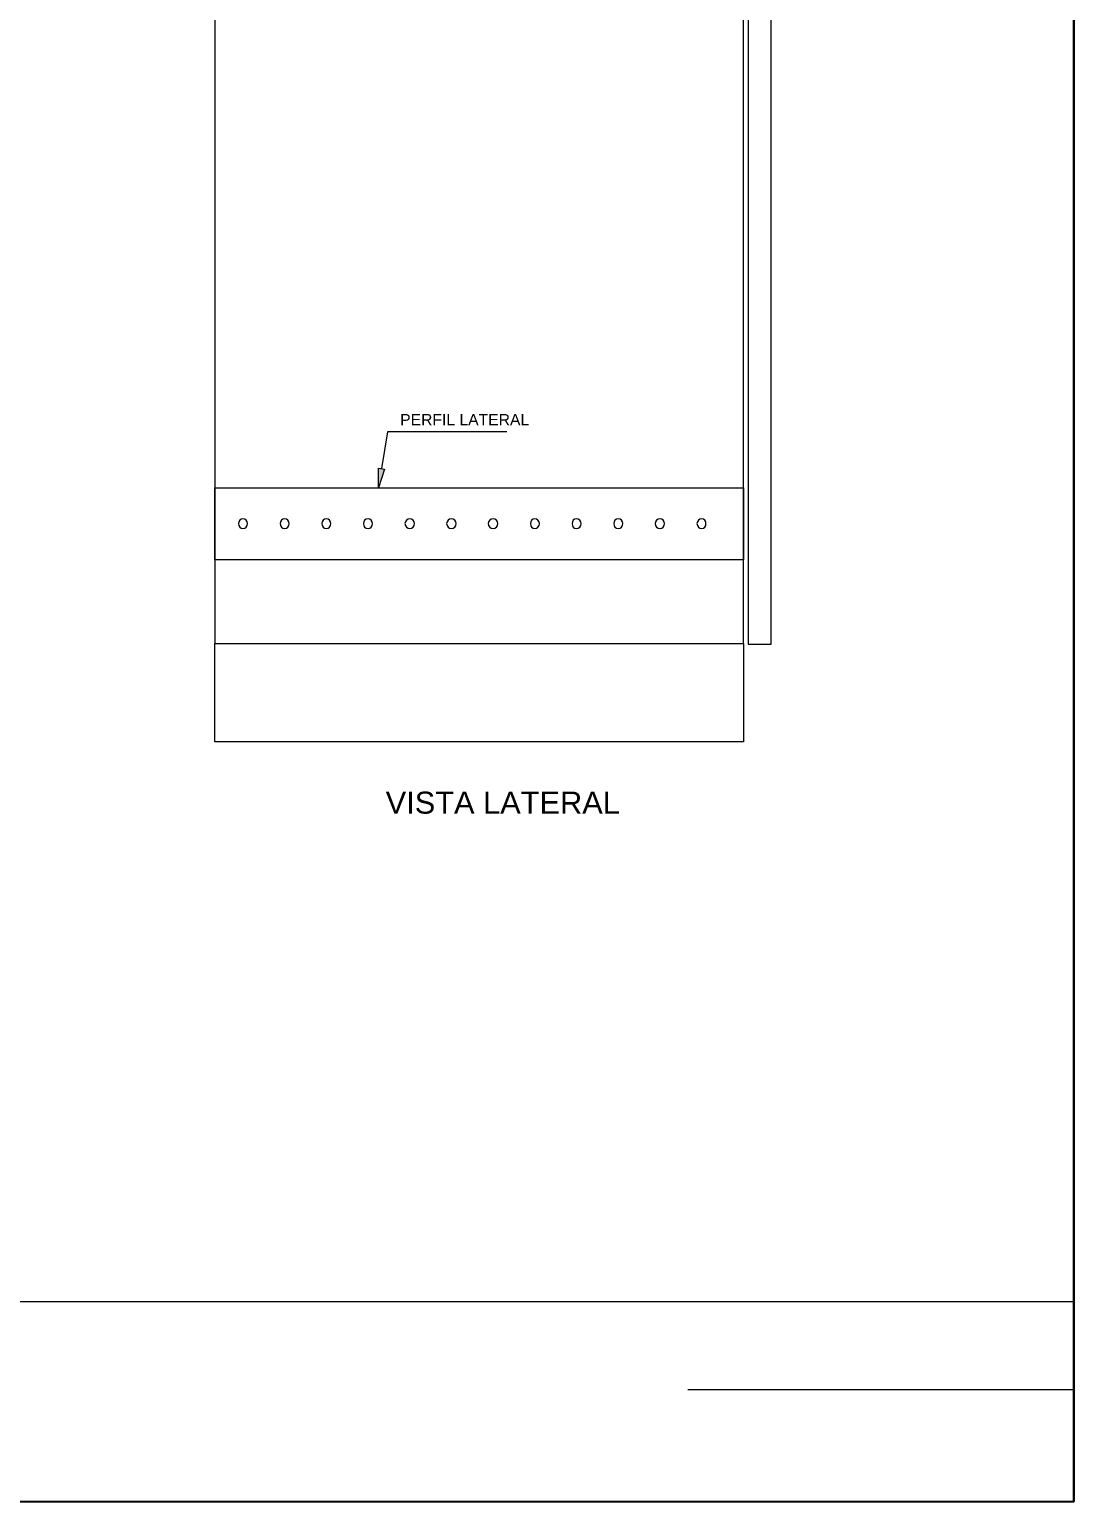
# Model space of a CAD drawing. Header units: millimetres. Extents: x 1004 to 59588, y 686 to 38112.
# Drawn here: x 28445 to 29464, y 5869 to 7305 of the extents above; entities that cross this region are included whole.
import ezdxf

# ---------------------------------------------------------------- set-up
doc = ezdxf.new("R2010")
doc.units = ezdxf.units.MM
doc.layers.add('PDF10_Geometry', color=7, linetype='Continuous')
doc.layers.add('PDF10_Text', color=7, linetype='Continuous')
doc.styles.add('PDF Arial', font='arial.ttf')

msp = doc.modelspace()

# ---------------------------------------------------------------- hatches: boundary and pattern name
at = {"layer": 'PDF10_Geometry', "transparency": 33554559}
msp.add_hatch(color=256, dxfattribs=at).paths.add_polyline_path([(28791.34, 6875.61), (28785.46, 6857.37), (28785.46, 6876.78), (28785.46, 6876.78)])

# ---------------------------------------------------------------- linework, layer by layer
at = {"layer": 'PDF10_Geometry', "lineweight": 25}
for points in [[(29463.69, 8784.43), (25448.99, 8784.43), (25448.99, 5868.55), (29463.69, 5868.55)], [(29463.69, 5868.55), (29463.69, 8784.43)]]:
    msp.add_lwpolyline(points, close=True, dxfattribs=at)
at = {"layer": 'PDF10_Geometry', "lineweight": 0}
for points in [[(29141.34, 8520.31), (28626.05, 8520.31), (28626.05, 6705.61), (29141.34, 6705.61)], [(29168.4, 8520.31), (29146.05, 8520.31), (29146.05, 6705.02), (29168.4, 6705.02)], [(28791.34, 6875.61), (28785.46, 6857.37), (28785.46, 6876.78)], [(28626.05, 6787.37), (28626.05, 6857.37), (29141.34, 6857.37), (29141.34, 6787.37)], [(29141.34, 6609.73), (28626.05, 6609.73), (28626.05, 6705.61), (29141.34, 6705.61)]]:
    msp.add_lwpolyline(points, close=True, dxfattribs=at)
msp.add_lwpolyline([(28910.75, 6912.08), (28794.28, 6912.08), (28788.4, 6876.2)], dxfattribs=at)
at = {"layer": 'PDF10_Geometry', "lineweight": 9}
for points in [[(25448.99, 6063.84), (29464.28, 6063.84)], [(29087.22, 5977.96), (29462.52, 5977.96)]]:
    msp.add_lwpolyline(points, dxfattribs=at)
at = {"layer": 'PDF10_Geometry', "lineweight": 25}
msp.add_lwpolyline([(25448.99, 5868.55), (29463.69, 5868.55)], dxfattribs=at)
msp.add_lwpolyline([(25448.99, 5868.55), (29463.69, 5868.55)], dxfattribs=at)
at = {"layer": 'PDF10_Geometry', "lineweight": 0}
for points in [[(28653.1, 6827.37), (28650.75, 6827.37), (28648.99, 6825.02), (28648.99, 6822.67)], [(28648.99, 6822.67), (28648.99, 6819.73), (28650.75, 6817.96), (28653.1, 6817.96)], [(28657.81, 6822.67), (28657.81, 6825.02), (28656.05, 6827.37), (28653.1, 6827.37)], [(28653.1, 6817.96), (28656.05, 6817.96), (28657.81, 6819.73), (28657.81, 6822.67)], [(28693.69, 6827.37), (28691.34, 6827.37), (28689.58, 6825.02), (28689.58, 6822.67)], [(28689.58, 6822.67), (28689.58, 6819.73), (28691.34, 6817.96), (28693.69, 6817.96)], [(28698.4, 6822.67), (28698.4, 6825.02), (28696.63, 6827.37), (28693.69, 6827.37)], [(28693.69, 6817.96), (28696.63, 6817.96), (28698.4, 6819.73), (28698.4, 6822.67)], [(28734.87, 6827.37), (28731.93, 6827.37), (28730.16, 6825.02), (28730.16, 6822.67)], [(28730.16, 6822.67), (28730.16, 6819.73), (28731.93, 6817.96), (28734.87, 6817.96)], [(28738.99, 6822.67), (28738.99, 6825.02), (28737.22, 6827.37), (28734.87, 6827.37)], [(28734.87, 6817.96), (28737.22, 6817.96), (28738.99, 6819.73), (28738.99, 6822.67)], [(28775.46, 6827.37), (28772.52, 6827.37), (28770.75, 6825.02), (28770.75, 6822.67)], [(28770.75, 6822.67), (28770.75, 6819.73), (28772.52, 6817.96), (28775.46, 6817.96)], [(28779.58, 6822.67), (28779.58, 6825.02), (28777.81, 6827.37), (28775.46, 6827.37)], [(28775.46, 6817.96), (28777.81, 6817.96), (28779.58, 6819.73), (28779.58, 6822.67)], [(28816.05, 6827.37), (28813.69, 6827.37), (28811.34, 6825.02), (28811.34, 6822.67)], [(28811.34, 6822.67), (28811.34, 6819.73), (28813.69, 6817.96), (28816.05, 6817.96)], [(28820.75, 6822.67), (28820.75, 6825.02), (28818.4, 6827.37), (28816.05, 6827.37)], [(28816.05, 6817.96), (28818.4, 6817.96), (28820.75, 6819.73), (28820.75, 6822.67)], [(28856.63, 6827.37), (28854.28, 6827.37), (28851.93, 6825.02), (28851.93, 6822.67)], [(28851.93, 6822.67), (28851.93, 6819.73), (28854.28, 6817.96), (28856.63, 6817.96)], [(28861.34, 6822.67), (28861.34, 6825.02), (28858.99, 6827.37), (28856.63, 6827.37)], [(28856.63, 6817.96), (28858.99, 6817.96), (28861.34, 6819.73), (28861.34, 6822.67)], [(28897.22, 6827.37), (28894.87, 6827.37), (28892.52, 6825.02), (28892.52, 6822.67)], [(28892.52, 6822.67), (28892.52, 6819.73), (28894.87, 6817.96), (28897.22, 6817.96)], [(28901.93, 6822.67), (28901.93, 6825.02), (28899.58, 6827.37), (28897.22, 6827.37)], [(28897.22, 6817.96), (28899.58, 6817.96), (28901.93, 6819.73), (28901.93, 6822.67)], [(28937.81, 6827.37), (28935.46, 6827.37), (28933.69, 6825.02), (28933.69, 6822.67)], [(28933.69, 6822.67), (28933.69, 6819.73), (28935.46, 6817.96), (28937.81, 6817.96)], [(28942.52, 6822.67), (28942.52, 6825.02), (28940.16, 6827.37), (28937.81, 6827.37)], [(28937.81, 6817.96), (28940.16, 6817.96), (28942.52, 6819.73), (28942.52, 6822.67)], [(28978.4, 6827.37), (28976.05, 6827.37), (28974.28, 6825.02), (28974.28, 6822.67)], [(28974.28, 6822.67), (28974.28, 6819.73), (28976.05, 6817.96), (28978.4, 6817.96)], [(28983.1, 6822.67), (28983.1, 6825.02), (28981.34, 6827.37), (28978.4, 6827.37)], [(28978.4, 6817.96), (28981.34, 6817.96), (28983.1, 6819.73), (28983.1, 6822.67)], [(29019.58, 6827.37), (29016.63, 6827.37), (29014.87, 6825.02), (29014.87, 6822.67)], [(29014.87, 6822.67), (29014.87, 6819.73), (29016.63, 6817.96), (29019.58, 6817.96)], [(29023.69, 6822.67), (29023.69, 6825.02), (29021.93, 6827.37), (29019.58, 6827.37)], [(29019.58, 6817.96), (29021.93, 6817.96), (29023.69, 6819.73), (29023.69, 6822.67)], [(29060.16, 6827.37), (29057.22, 6827.37), (29055.46, 6825.02), (29055.46, 6822.67)], [(29055.46, 6822.67), (29055.46, 6819.73), (29057.22, 6817.96), (29060.16, 6817.96)], [(29064.28, 6822.67), (29064.28, 6825.02), (29062.52, 6827.37), (29060.16, 6827.37)], [(29060.16, 6817.96), (29062.52, 6817.96), (29064.28, 6819.73), (29064.28, 6822.67)], [(29100.75, 6827.37), (29098.4, 6827.37), (29096.05, 6825.02), (29096.05, 6822.67)], [(29100.75, 6827.37), (29098.4, 6827.37), (29096.05, 6825.02), (29096.05, 6822.67)], [(29096.05, 6822.67), (29096.05, 6819.73), (29098.4, 6817.96), (29100.75, 6817.96)], [(29096.05, 6822.67), (29096.05, 6819.73), (29098.4, 6817.96), (29100.75, 6817.96)], [(29104.87, 6822.67), (29104.87, 6825.02), (29103.1, 6827.37), (29100.75, 6827.37)], [(29104.87, 6822.67), (29104.87, 6825.02), (29103.1, 6827.37), (29100.75, 6827.37)], [(29100.75, 6817.96), (29103.1, 6817.96), (29104.87, 6819.73), (29104.87, 6822.67)], [(29100.75, 6817.96), (29103.1, 6817.96), (29104.87, 6819.73), (29104.87, 6822.67)]]:
    msp.add_open_spline(points, degree=3, dxfattribs=at)

# ---------------------------------------------------------------- texts
at = {"layer": 'PDF10_Text', "attachment_point": 7, "style": 'PDF Arial'}
for s, insert, char_height in [('PERFIL LATERAL', (28806.64, 6918.55), 10.9478), ('VISTA LATERAL', (28792.5, 6539.33), 21.4746)]:
    msp.add_mtext(s, dxfattribs=dict(at, insert=insert, char_height=char_height))

doc.saveas('drawing.dxf')
